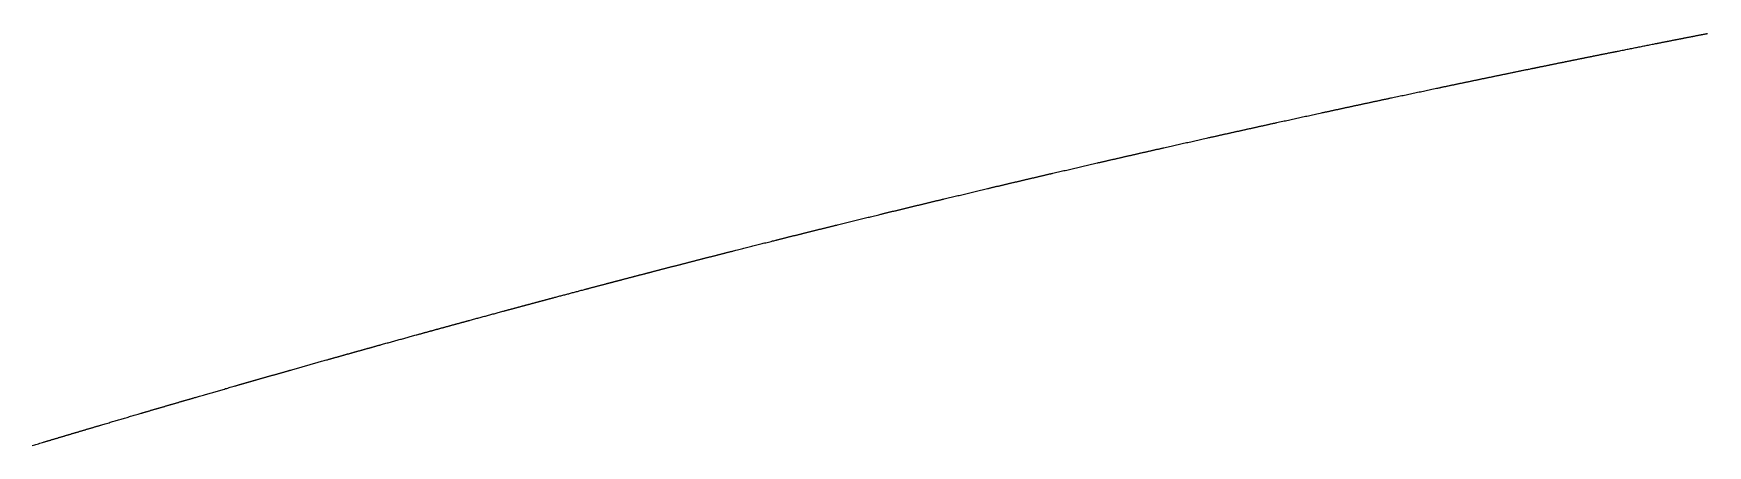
# Model space of a CAD drawing. Header units: millimetres. Extents: x 0 to 610, y 0 to 457.
# Drawn here: x 130.871 to 133.846, y 111.089 to 111.822 of the extents above; entities that cross this region are included whole.
import ezdxf

# ---------------------------------------------------------------- set-up
doc = ezdxf.new("R2010")
doc.units = ezdxf.units.MM
doc.layers.add('CUT_AIRCRAFT', color=7, linetype='Continuous')

msp = doc.modelspace()

# ---------------------------------------------------------------- linework, layer by layer
at = {"layer": 'CUT_AIRCRAFT'}
msp.add_lwpolyline([(130.86922, 111.08947), (130.8714, 111.09012), (130.87356, 111.09077), (130.87572, 111.09142), (130.87794, 111.09209), (130.88024, 111.09278), (130.88264, 111.0935), (130.88502, 111.09422), (130.88721, 111.09488), (130.88908, 111.09543), (130.8905, 111.09586), (130.89159, 111.09619), (130.89251, 111.09646), (130.8934, 111.09673), (130.89438, 111.09703), (130.89546, 111.09735), (130.89658, 111.09769), (130.89771, 111.09803), (130.89882, 111.09836), (130.8999, 111.09868), (130.90097, 111.099), (130.90203, 111.09932), (130.90311, 111.09964), (130.90419, 111.09996), (130.90527, 111.10029), (130.90635, 111.10061), (130.90744, 111.10094), (130.90852, 111.10126), (130.90959, 111.10158), (130.91067, 111.10191), (130.91175, 111.10223), (130.91283, 111.10255), (130.91391, 111.10288), (130.91499, 111.1032), (130.91607, 111.10352), (130.91715, 111.10385), (130.91823, 111.10417), (130.91931, 111.10449), (130.92039, 111.10481), (130.92147, 111.10514), (130.92255, 111.10546), (130.92363, 111.10578), (130.92471, 111.10611), (130.92579, 111.10643), (130.92687, 111.10675), (130.92795, 111.10707), (130.92903, 111.1074), (130.93011, 111.10772), (130.93119, 111.10804), (130.93227, 111.10836), (130.93335, 111.10869), (130.93443, 111.10901), (130.93551, 111.10933), (130.93659, 111.10965), (130.93767, 111.10997), (130.93875, 111.1103), (130.93983, 111.11062), (130.94091, 111.11094), (130.94199, 111.11126), (130.94308, 111.11158), (130.94416, 111.11191), (130.94524, 111.11223), (130.94632, 111.11255), (130.9474, 111.11287), (130.94848, 111.11319), (130.94956, 111.11352), (130.95064, 111.11384), (130.95172, 111.11416), (130.9528, 111.11448), (130.95388, 111.1148), (130.95496, 111.11512), (130.95604, 111.11545), (130.95712, 111.11577), (130.9582, 111.11609), (130.95928, 111.11641), (130.96036, 111.11673), (130.96144, 111.11705), (130.96252, 111.11737), (130.9636, 111.1177), (130.96468, 111.11802), (130.96576, 111.11834), (130.96684, 111.11866), (130.96792, 111.11898), (130.969, 111.1193), (130.97008, 111.11962), (130.97116, 111.11994), (130.97224, 111.12026), (130.97332, 111.12058), (130.9744, 111.1209), (130.97548, 111.12123), (130.97657, 111.12155), (130.97765, 111.12187), (130.97873, 111.12219), (130.9798, 111.12251), (130.98087, 111.12283), (130.98194, 111.12314), (130.98302, 111.12346), (130.98413, 111.12379), (130.98525, 111.12413), (130.98638, 111.12446), (130.98745, 111.12478), (130.98845, 111.12507), (130.98935, 111.12534), (130.99027, 111.12561), (130.99136, 111.12594), (130.99277, 111.12635), (130.99458, 111.12689), (130.99671, 111.12752), (130.999, 111.1282), (131.00132, 111.12888), (131.00354, 111.12954), (131.00568, 111.13018), (131.00778, 111.13079), (131.00986, 111.13141), (131.01198, 111.13204), (131.01411, 111.13267), (131.01626, 111.1333), (131.01841, 111.13394), (131.02056, 111.13457), (131.0227, 111.1352), (131.02483, 111.13583), (131.02696, 111.13646), (131.02909, 111.13709), (131.03123, 111.13772), (131.03337, 111.13835), (131.03551, 111.13898), (131.03766, 111.13962), (131.03981, 111.14025), (131.04195, 111.14088), (131.04406, 111.1415), (131.04615, 111.14212), (131.04825, 111.14273), (131.05039, 111.14336), (131.05261, 111.14402), (131.05493, 111.1447), (131.05723, 111.14538), (131.05936, 111.146), (131.06117, 111.14653), (131.06255, 111.14694), (131.06362, 111.14725), (131.06452, 111.14752), (131.06539, 111.14777), (131.06636, 111.14806), (131.06742, 111.14837), (131.06852, 111.14869), (131.06962, 111.14901), (131.0707, 111.14933), (131.07176, 111.14964), (131.07281, 111.14995), (131.07385, 111.15026), (131.0749, 111.15056), (131.07596, 111.15087), (131.07702, 111.15118), (131.07808, 111.15149), (131.07914, 111.15181), (131.08019, 111.15212), (131.08125, 111.15242), (131.08231, 111.15273), (131.08336, 111.15304), (131.08442, 111.15335), (131.08548, 111.15366), (131.08653, 111.15397), (131.08759, 111.15428), (131.08865, 111.15459), (131.08971, 111.1549), (131.09076, 111.15521), (131.09182, 111.15552), (131.09288, 111.15583), (131.09393, 111.15614), (131.09499, 111.15645), (131.09605, 111.15676), (131.09711, 111.15707), (131.09816, 111.15738), (131.09922, 111.15769), (131.10028, 111.15799), (131.10133, 111.1583), (131.10239, 111.15861), (131.10345, 111.15892), (131.1045, 111.15923), (131.10556, 111.15954), (131.10662, 111.15985), (131.10768, 111.16016), (131.10873, 111.16047), (131.10979, 111.16077), (131.11085, 111.16108), (131.11191, 111.16139), (131.11296, 111.1617), (131.11402, 111.16201), (131.11508, 111.16232), (131.11613, 111.16263), (131.11719, 111.16293), (131.11825, 111.16324), (131.11931, 111.16355), (131.12036, 111.16386), (131.12142, 111.16417), (131.12248, 111.16448), (131.12353, 111.16478), (131.12459, 111.16509), (131.12565, 111.1654), (131.12671, 111.16571), (131.12776, 111.16602), (131.12882, 111.16633), (131.12988, 111.16663), (131.13094, 111.16694), (131.13199, 111.16725), (131.13305, 111.16756), (131.13411, 111.16786), (131.13516, 111.16817), (131.13622, 111.16848), (131.13728, 111.16879), (131.13834, 111.1691), (131.13939, 111.1694), (131.14045, 111.16971), (131.14151, 111.17002), (131.14256, 111.17033), (131.14362, 111.17063), (131.14468, 111.17094), (131.14574, 111.17125), (131.1468, 111.17156), (131.14786, 111.17186), (131.14892, 111.17217), (131.14997, 111.17248), (131.15101, 111.17278), (131.15206, 111.17309), (131.15312, 111.17339), (131.1542, 111.17371), (131.1553, 111.17403), (131.1564, 111.17435), (131.15745, 111.17465), (131.15843, 111.17493), (131.15931, 111.17519), (131.16021, 111.17545), (131.16128, 111.17576), (131.16266, 111.17616), (131.16443, 111.17668), (131.16651, 111.17728), (131.16875, 111.17793), (131.17101, 111.17858), (131.17318, 111.17921), (131.17527, 111.17982), (131.17732, 111.18041), (131.17936, 111.181), (131.18143, 111.1816), (131.18351, 111.1822), (131.18561, 111.18281), (131.18771, 111.18342), (131.18981, 111.18403), (131.1919, 111.18463), (131.19398, 111.18523), (131.19607, 111.18583), (131.19815, 111.18644), (131.20024, 111.18704), (131.20232, 111.18764), (131.20442, 111.18825), (131.20652, 111.18885), (131.20862, 111.18946), (131.21071, 111.19006), (131.21277, 111.19066), (131.21481, 111.19124), (131.21686, 111.19183), (131.21895, 111.19244), (131.22113, 111.19306), (131.2234, 111.19372), (131.22564, 111.19436), (131.22772, 111.19496), (131.22948, 111.19547), (131.23084, 111.19586), (131.23188, 111.19616), (131.23276, 111.19641), (131.23361, 111.19666), (131.23455, 111.19693), (131.23558, 111.19722), (131.23665, 111.19753), (131.23773, 111.19784), (131.23879, 111.19814), (131.23982, 111.19844), (131.24084, 111.19873), (131.24186, 111.19903), (131.24288, 111.19932), (131.24391, 111.19962), (131.24495, 111.19991), (131.24598, 111.20021), (131.24701, 111.20051), (131.24804, 111.2008), (131.24907, 111.2011), (131.2501, 111.20139), (131.25113, 111.20169), (131.25217, 111.20199), (131.2532, 111.20228), (131.25423, 111.20258), (131.25526, 111.20287), (131.25629, 111.20317), (131.25732, 111.20346), (131.25835, 111.20376), (131.25938, 111.20405), (131.26041, 111.20435), (131.26145, 111.20465), (131.26248, 111.20494), (131.26351, 111.20524), (131.26454, 111.20553), (131.26557, 111.20583), (131.2666, 111.20612), (131.26763, 111.20642), (131.26866, 111.20671), (131.26969, 111.20701), (131.27072, 111.2073), (131.27176, 111.2076), (131.27279, 111.20789), (131.27382, 111.20819), (131.27485, 111.20848), (131.27588, 111.20878), (131.27691, 111.20907), (131.27794, 111.20937), (131.27897, 111.20966), (131.28, 111.20996), (131.28104, 111.21025), (131.28207, 111.21055), (131.2831, 111.21084), (131.28413, 111.21114), (131.28516, 111.21143), (131.28619, 111.21173), (131.28722, 111.21202), (131.28825, 111.21231), (131.28928, 111.21261), (131.29032, 111.2129), (131.29135, 111.2132), (131.29238, 111.21349), (131.29341, 111.21379), (131.29444, 111.21408), (131.29547, 111.21438), (131.2965, 111.21467), (131.29753, 111.21496), (131.29857, 111.21526), (131.2996, 111.21555), (131.30063, 111.21585), (131.30166, 111.21614), (131.30269, 111.21643), (131.30372, 111.21673), (131.30475, 111.21702), (131.30578, 111.21732), (131.30681, 111.21761), (131.30785, 111.2179), (131.30888, 111.2182), (131.30991, 111.21849), (131.31094, 111.21878), (131.31197, 111.21908), (131.313, 111.21937), (131.31404, 111.21967), (131.31507, 111.21996), (131.3161, 111.22025), (131.31711, 111.22054), (131.31813, 111.22083), (131.31917, 111.22113), (131.32022, 111.22143), (131.3213, 111.22173), (131.32237, 111.22204), (131.3234, 111.22233), (131.32434, 111.2226), (131.32521, 111.22284), (131.32609, 111.22309), (131.32713, 111.22339), (131.32847, 111.22377), (131.3302, 111.22426), (131.33222, 111.22484), (131.3344, 111.22545), (131.3366, 111.22608), (131.33872, 111.22668), (131.34075, 111.22726), (131.34274, 111.22782), (131.34473, 111.22839), (131.34674, 111.22896), (131.34877, 111.22953), (131.35082, 111.23011), (131.35286, 111.23069), (131.3549, 111.23127), (131.35694, 111.23184), (131.35897, 111.23242), (131.361, 111.23299), (131.36302, 111.23357), (131.36505, 111.23414), (131.36709, 111.23472), (131.36913, 111.23529), (131.37117, 111.23587), (131.37322, 111.23645), (131.37525, 111.23702), (131.37726, 111.23759), (131.37925, 111.23815), (131.38124, 111.23871), (131.38327, 111.23929), (131.38539, 111.23989), (131.3876, 111.24051), (131.38979, 111.24113), (131.39181, 111.2417), (131.39353, 111.24218), (131.39484, 111.24255), (131.39586, 111.24284), (131.39671, 111.24308), (131.39753, 111.24331), (131.39845, 111.24357), (131.39945, 111.24385), (131.40049, 111.24414), (131.40154, 111.24444), (131.40256, 111.24472), (131.40357, 111.24501), (131.40456, 111.24529), (131.40555, 111.24556), (131.40654, 111.24584), (131.40754, 111.24613), (131.40855, 111.24641), (131.40955, 111.24669), (131.41056, 111.24697), (131.41156, 111.24726), (131.41256, 111.24754), (131.41356, 111.24782), (131.41456, 111.2481), (131.41557, 111.24838), (131.41657, 111.24866), (131.41757, 111.24894), (131.41857, 111.24923), (131.41957, 111.24951), (131.42057, 111.24979), (131.42158, 111.25007), (131.42258, 111.25035), (131.42358, 111.25063), (131.42458, 111.25091), (131.42558, 111.25119), (131.42659, 111.25148), (131.42759, 111.25176), (131.42859, 111.25204), (131.42959, 111.25232), (131.43059, 111.2526), (131.43159, 111.25288), (131.4326, 111.25316), (131.4336, 111.25344), (131.4346, 111.25372), (131.4356, 111.254), (131.4366, 111.25428), (131.43761, 111.25457), (131.43861, 111.25485), (131.43961, 111.25513), (131.44061, 111.25541), (131.44161, 111.25569), (131.44261, 111.25597), (131.44362, 111.25625), (131.44462, 111.25653), (131.44562, 111.25681), (131.44662, 111.25709), (131.44762, 111.25737), (131.44863, 111.25765), (131.44963, 111.25793), (131.45063, 111.25821), (131.45163, 111.25849), (131.45263, 111.25877), (131.45364, 111.25905), (131.45464, 111.25933), (131.45564, 111.25961), (131.45664, 111.25989), (131.45764, 111.26017), (131.45865, 111.26045), (131.45965, 111.26073), (131.46065, 111.26101), (131.46165, 111.26129), (131.46265, 111.26157), (131.46365, 111.26185), (131.46466, 111.26213), (131.46566, 111.26241), (131.46666, 111.26269), (131.46766, 111.26297), (131.46866, 111.26325), (131.46967, 111.26353), (131.47067, 111.26381), (131.47167, 111.26409), (131.47267, 111.26437), (131.47367, 111.26465), (131.47468, 111.26493), (131.47568, 111.26521), (131.47668, 111.26549), (131.47768, 111.26576), (131.47867, 111.26604), (131.47966, 111.26632), (131.48066, 111.2666), (131.48169, 111.26688), (131.48273, 111.26717), (131.48377, 111.26746), (131.48477, 111.26774), (131.4857, 111.268), (131.48653, 111.26823), (131.48739, 111.26847), (131.4884, 111.26875), (131.4897, 111.26911), (131.49138, 111.26958), (131.49334, 111.27012), (131.49545, 111.27071), (131.49759, 111.27131), (131.49964, 111.27188), (131.50161, 111.27242), (131.50354, 111.27296), (131.50547, 111.2735), (131.50742, 111.27404), (131.50939, 111.27459), (131.51137, 111.27514), (131.51336, 111.27569), (131.51533, 111.27623), (131.51731, 111.27678), (131.51927, 111.27733), (131.52124, 111.27787), (131.52321, 111.27842), (131.52518, 111.27896), (131.52715, 111.27951), (131.52913, 111.28006), (131.53111, 111.28061), (131.53309, 111.28115), (131.53506, 111.2817), (131.53701, 111.28224), (131.53894, 111.28277), (131.54087, 111.2833), (131.54284, 111.28385), (131.5449, 111.28442), (131.54704, 111.28501), (131.54916, 111.28559), (131.55112, 111.28614), (131.55279, 111.2866), (131.55406, 111.28695), (131.55504, 111.28722), (131.55586, 111.28745), (131.55666, 111.28767), (131.55755, 111.28791), (131.55852, 111.28818), (131.55953, 111.28846), (131.56054, 111.28874), (131.56153, 111.28901), (131.5625, 111.28928), (131.56346, 111.28954), (131.56442, 111.2898), (131.56538, 111.29007), (131.56635, 111.29034), (131.56732, 111.2906), (131.5683, 111.29087), (131.56927, 111.29114), (131.57024, 111.29141), (131.5712, 111.29167), (131.57217, 111.29194), (131.57314, 111.29221), (131.57411, 111.29247), (131.57508, 111.29274), (131.57605, 111.29301), (131.57702, 111.29327), (131.57799, 111.29354), (131.57896, 111.29381), (131.57993, 111.29407), (131.5809, 111.29434), (131.58187, 111.29461), (131.58284, 111.29487), (131.58381, 111.29514), (131.58478, 111.29541), (131.58575, 111.29567), (131.58671, 111.29594), (131.58768, 111.29621), (131.58865, 111.29647), (131.58962, 111.29674), (131.59059, 111.297), (131.59156, 111.29727), (131.59253, 111.29754), (131.5935, 111.2978), (131.59447, 111.29807), (131.59544, 111.29833), (131.59641, 111.2986), (131.59738, 111.29887), (131.59835, 111.29913), (131.59932, 111.2994), (131.60029, 111.29966), (131.60126, 111.29993), (131.60223, 111.3002), (131.60319, 111.30046), (131.60416, 111.30073), (131.60513, 111.30099), (131.6061, 111.30126), (131.60707, 111.30152), (131.60804, 111.30179), (131.60901, 111.30206), (131.60998, 111.30232), (131.61095, 111.30259), (131.61192, 111.30285), (131.61289, 111.30312), (131.61386, 111.30338), (131.61483, 111.30365), (131.6158, 111.30391), (131.61677, 111.30418), (131.61774, 111.30444), (131.61871, 111.30471), (131.61967, 111.30497), (131.62064, 111.30524), (131.62161, 111.3055), (131.62258, 111.30577), (131.62355, 111.30603), (131.62452, 111.3063), (131.62549, 111.30656), (131.62646, 111.30683), (131.62743, 111.30709), (131.6284, 111.30736), (131.62937, 111.30762), (131.63034, 111.30789), (131.63131, 111.30815), (131.63228, 111.30842), (131.63325, 111.30868), (131.63421, 111.30895), (131.63517, 111.30921), (131.63613, 111.30947), (131.6371, 111.30974), (131.63809, 111.31001), (131.6391, 111.31028), (131.64011, 111.31056), (131.64108, 111.31082), (131.64197, 111.31106), (131.64278, 111.31128), (131.64361, 111.31151), (131.64459, 111.31178), (131.64585, 111.31212), (131.64746, 111.31256), (131.64936, 111.31308), (131.6514, 111.31363), (131.65346, 111.31419), (131.65544, 111.31473), (131.65735, 111.31525), (131.65921, 111.31576), (131.66107, 111.31627), (131.66295, 111.31678), (131.66486, 111.31729), (131.66677, 111.31781), (131.66868, 111.31833), (131.67059, 111.31885), (131.6725, 111.31937), (131.6744, 111.31989), (131.6763, 111.3204), (131.6782, 111.32092), (131.6801, 111.32143), (131.682, 111.32195), (131.68391, 111.32247), (131.68583, 111.32299), (131.68774, 111.32351), (131.68964, 111.32402), (131.69152, 111.32453), (131.69338, 111.32503), (131.69525, 111.32554), (131.69715, 111.32605), (131.69914, 111.32659), (131.70121, 111.32715), (131.70325, 111.3277), (131.70515, 111.32822), (131.70675, 111.32865), (131.70798, 111.32898), (131.70893, 111.32924), (131.70972, 111.32945), (131.71049, 111.32966), (131.71134, 111.32989), (131.71227, 111.33014), (131.71324, 111.3304), (131.71422, 111.33067), (131.71518, 111.33093), (131.71611, 111.33118), (131.71704, 111.33143), (131.71796, 111.33168), (131.71889, 111.33193), (131.71982, 111.33218), (131.72076, 111.33243), (131.72169, 111.33268), (131.72263, 111.33294), (131.72356, 111.33319), (131.7245, 111.33344), (131.72543, 111.33369), (131.72636, 111.33394), (131.7273, 111.33419), (131.72823, 111.33445), (131.72916, 111.3347), (131.7301, 111.33495), (131.73103, 111.3352), (131.73197, 111.33545), (131.7329, 111.3357), (131.73383, 111.33596), (131.73477, 111.33621), (131.7357, 111.33646), (131.73664, 111.33671), (131.73757, 111.33696), (131.7385, 111.33721), (131.73944, 111.33746), (131.74037, 111.33772), (131.7413, 111.33797), (131.74224, 111.33822), (131.74317, 111.33847), (131.74411, 111.33872), (131.74504, 111.33897), (131.74597, 111.33922), (131.74691, 111.33947), (131.74784, 111.33972), (131.74878, 111.33997), (131.74971, 111.34023), (131.75064, 111.34048), (131.75158, 111.34073), (131.75251, 111.34098), (131.75344, 111.34123), (131.75438, 111.34148), (131.75531, 111.34173), (131.75625, 111.34198), (131.75718, 111.34223), (131.75811, 111.34248), (131.75905, 111.34273), (131.75998, 111.34298), (131.76091, 111.34323), (131.76185, 111.34348), (131.76278, 111.34373), (131.76372, 111.34398), (131.76465, 111.34423), (131.76558, 111.34448), (131.76652, 111.34474), (131.76745, 111.34499), (131.76838, 111.34524), (131.76932, 111.34549), (131.77025, 111.34574), (131.77119, 111.34599), (131.77212, 111.34624), (131.77305, 111.34649), (131.77399, 111.34674), (131.77492, 111.34699), (131.77585, 111.34724), (131.77679, 111.34749), (131.77772, 111.34774), (131.77865, 111.34798), (131.77959, 111.34823), (131.78052, 111.34848), (131.78146, 111.34873), (131.78239, 111.34898), (131.78333, 111.34923), (131.78426, 111.34948), (131.78519, 111.34973), (131.78611, 111.34998), (131.78704, 111.35023), (131.78797, 111.35048), (131.78893, 111.35073), (131.7899, 111.35099), (131.79086, 111.35125), (131.79179, 111.3515), (131.79266, 111.35173), (131.79346, 111.35194), (131.79428, 111.35216), (131.79522, 111.35241), (131.7964, 111.35273), (131.79788, 111.35312), (131.7996, 111.35358), (131.80144, 111.35407), (131.8033, 111.35457), (131.80509, 111.35504), (131.80682, 111.3555), (131.80851, 111.35596), (131.8102, 111.35641), (131.81191, 111.35686), (131.81363, 111.35732), (131.81537, 111.35778), (131.8171, 111.35824), (131.81884, 111.3587), (131.82056, 111.35916), (131.82229, 111.35962), (131.82401, 111.36008), (131.82573, 111.36054), (131.82745, 111.36099), (131.82918, 111.36145), (131.83091, 111.36191), (131.83265, 111.36237), (131.83438, 111.36283), (131.83611, 111.36329), (131.83781, 111.36374), (131.8395, 111.36419), (131.84119, 111.36464), (131.84291, 111.3651), (131.84472, 111.36557), (131.8466, 111.36607), (131.84847, 111.36657), (131.85018, 111.36702), (131.85162, 111.3674), (131.8527, 111.36769), (131.8535, 111.3679), (131.85416, 111.36807), (131.85479, 111.36824), (131.8555, 111.36843), (131.85629, 111.36864), (131.85712, 111.36886), (131.85796, 111.36908), (131.85877, 111.36929), (131.85956, 111.3695), (131.86035, 111.36971), (131.86113, 111.36992), (131.86191, 111.37012), (131.86271, 111.37033), (131.8635, 111.37054), (131.8643, 111.37075), (131.86509, 111.37096), (131.86588, 111.37117), (131.86667, 111.37138), (131.86746, 111.37159), (131.86826, 111.3718), (131.86905, 111.37201), (131.86984, 111.37222), (131.87063, 111.37243), (131.87142, 111.37264), (131.87222, 111.37285), (131.87301, 111.37306), (131.8738, 111.37326), (131.87459, 111.37347), (131.87539, 111.37368), (131.87618, 111.37389), (131.87697, 111.3741), (131.87776, 111.37431), (131.87855, 111.37452), (131.87935, 111.37473), (131.88014, 111.37494), (131.88093, 111.37514), (131.88172, 111.37535), (131.88251, 111.37556), (131.88331, 111.37577), (131.8841, 111.37598), (131.88489, 111.37619), (131.88568, 111.3764), (131.88647, 111.3766), (131.88727, 111.37681), (131.88806, 111.37702), (131.88885, 111.37723), (131.88964, 111.37744), (131.89043, 111.37765), (131.89123, 111.37786), (131.89202, 111.37806), (131.89281, 111.37827), (131.8936, 111.37848), (131.89439, 111.37869), (131.89519, 111.3789), (131.89598, 111.37911), (131.89677, 111.37931), (131.89756, 111.37952), (131.89835, 111.37973), (131.89915, 111.37994), (131.89994, 111.38015), (131.90073, 111.38035), (131.90152, 111.38056), (131.90231, 111.38077), (131.90311, 111.38098), (131.9039, 111.38119), (131.90469, 111.38139), (131.90548, 111.3816), (131.90627, 111.38181), (131.90707, 111.38202), (131.90786, 111.38223), (131.90865, 111.38243), (131.90944, 111.38264), (131.91023, 111.38285), (131.91103, 111.38306), (131.91182, 111.38326), (131.91261, 111.38347), (131.9134, 111.38368), (131.91419, 111.38389), (131.91498, 111.3841), (131.91578, 111.3843), (131.91657, 111.38451), (131.91736, 111.38472), (131.91815, 111.38493), (131.91894, 111.38513), (131.91973, 111.38534), (131.92053, 111.38555), (131.92132, 111.38576), (131.92212, 111.38596), (131.92291, 111.38617), (131.9237, 111.38638), (131.92449, 111.38659), (131.92526, 111.38679), (131.92604, 111.38699), (131.92683, 111.3872), (131.92766, 111.38741), (131.92852, 111.38764), (131.92942, 111.38788), (131.93034, 111.38812), (131.93126, 111.38836), (131.93217, 111.38859), (131.93307, 111.38883), (131.93396, 111.38906), (131.93486, 111.3893), (131.93576, 111.38953), (131.93666, 111.38977), (131.93756, 111.39), (131.93846, 111.39024), (131.93936, 111.39047), (131.94026, 111.39071), (131.94116, 111.39095), (131.94206, 111.39118), (131.94296, 111.39141), (131.94386, 111.39165), (131.94476, 111.39188), (131.94566, 111.39212), (131.94657, 111.39236), (131.94748, 111.39259), (131.94838, 111.39283), (131.94927, 111.39306), (131.95013, 111.39329), (131.951, 111.39351), (131.9519, 111.39375), (131.95287, 111.394), (131.9539, 111.39427), (131.95492, 111.39453), (131.95581, 111.39477), (131.95647, 111.39494), (131.95682, 111.39503), (131.95692, 111.39505), (131.95691, 111.39505), (131.95695, 111.39506), (131.95706, 111.39509), (131.9572, 111.39513), (131.95734, 111.39516), (131.95747, 111.3952), (131.95758, 111.39523), (131.95768, 111.39525), (131.95778, 111.39528), (131.95788, 111.3953), (131.95799, 111.39533), (131.9581, 111.39536), (131.95821, 111.39539), (131.95832, 111.39542), (131.95843, 111.39545), (131.95854, 111.39548), (131.95865, 111.3955), (131.95875, 111.39553), (131.95886, 111.39556), (131.95897, 111.39559), (131.95908, 111.39562), (131.95919, 111.39565), (131.9593, 111.39567), (131.95941, 111.3957), (131.95952, 111.39573), (131.95963, 111.39576), (131.95973, 111.39579), (131.95984, 111.39582), (131.95995, 111.39584), (131.96006, 111.39587), (131.96017, 111.3959), (131.96028, 111.39593), (131.96039, 111.39596), (131.9605, 111.39599), (131.9606, 111.39601), (131.96071, 111.39604), (131.96082, 111.39607), (131.96093, 111.3961), (131.96104, 111.39613), (131.96115, 111.39616), (131.96126, 111.39618), (131.96137, 111.39621), (131.96147, 111.39624), (131.96158, 111.39627), (131.96169, 111.3963), (131.9618, 111.39633), (131.96191, 111.39635), (131.96202, 111.39638), (131.96213, 111.39641), (131.96224, 111.39644), (131.96234, 111.39647), (131.96245, 111.3965), (131.96256, 111.39652), (131.96267, 111.39655), (131.96278, 111.39658), (131.96289, 111.39661), (131.963, 111.39664), (131.96311, 111.39667), (131.96322, 111.39669), (131.96332, 111.39672), (131.96343, 111.39675), (131.96354, 111.39678), (131.96365, 111.39681), (131.96376, 111.39683), (131.96387, 111.39686), (131.96398, 111.39689), (131.96409, 111.39692), (131.96419, 111.39695), (131.9643, 111.39698), (131.96441, 111.397), (131.96452, 111.39703), (131.96463, 111.39706), (131.96474, 111.39709), (131.96485, 111.39712), (131.96496, 111.39715), (131.96506, 111.39717), (131.96517, 111.3972), (131.96528, 111.39723), (131.96539, 111.39726), (131.9655, 111.39729), (131.96561, 111.39732), (131.96572, 111.39734), (131.96583, 111.39737), (131.96593, 111.3974), (131.96604, 111.39743), (131.96615, 111.39746), (131.96626, 111.39749), (131.96637, 111.39751), (131.96648, 111.39754), (131.96659, 111.39757), (131.9667, 111.3976), (131.9668, 111.39763), (131.96691, 111.39766), (131.96702, 111.39768), (131.96713, 111.39771), (131.96724, 111.39774), (131.96735, 111.39777), (131.96746, 111.3978), (131.96757, 111.39783), (131.96767, 111.39785), (131.96778, 111.39788), (131.96789, 111.39791), (131.968, 111.39794), (131.96811, 111.39797), (131.96822, 111.39799), (131.96833, 111.39802), (131.96844, 111.39805), (131.96854, 111.39808), (131.96865, 111.39811), (131.96876, 111.39814), (131.96887, 111.39816), (131.96898, 111.39819), (131.96909, 111.39822), (131.9692, 111.39825), (131.96931, 111.39828), (131.96941, 111.39831), (131.96952, 111.39833), (131.96963, 111.39836), (131.96974, 111.39839), (131.96985, 111.39842), (131.96996, 111.39845), (131.97007, 111.39848), (131.97018, 111.3985), (131.97029, 111.39853), (131.97039, 111.39856), (131.97152, 111.39885), (131.97266, 111.39915), (131.97379, 111.39944), (131.97492, 111.39974), (131.97605, 111.40003), (131.97718, 111.40032), (131.97831, 111.40062), (131.97944, 111.40091), (131.98057, 111.40121), (131.9817, 111.4015), (131.98283, 111.40179), (131.98396, 111.40209), (131.9851, 111.40238), (131.98623, 111.40267), (131.98736, 111.40297), (131.98849, 111.40326), (131.98962, 111.40355), (131.99075, 111.40385), (131.99188, 111.40414), (131.99301, 111.40443), (131.99414, 111.40473), (131.99528, 111.40502), (131.99641, 111.40531), (131.99754, 111.40561), (131.99867, 111.4059), (131.9998, 111.40619), (132.00093, 111.40648), (132.00206, 111.40678), (132.00319, 111.40707), (132.00433, 111.40736), (132.00546, 111.40766), (132.00659, 111.40795), (132.00772, 111.40824), (132.00885, 111.40853), (132.00998, 111.40883), (132.01111, 111.40912), (132.01225, 111.40941), (132.01338, 111.4097), (132.01451, 111.41), (132.01564, 111.41029), (132.01677, 111.41058), (132.0179, 111.41087), (132.01904, 111.41116), (132.02017, 111.41146), (132.0213, 111.41175), (132.02243, 111.41204), (132.02356, 111.41233), (132.0247, 111.41262), (132.02583, 111.41292), (132.02696, 111.41321), (132.02809, 111.4135), (132.02922, 111.41379), (132.03036, 111.41408), (132.03149, 111.41437), (132.03262, 111.41467), (132.03375, 111.41496), (132.03488, 111.41525), (132.03602, 111.41554), (132.03715, 111.41583), (132.03828, 111.41612), (132.03941, 111.41641), (132.04054, 111.4167), (132.04168, 111.417), (132.04281, 111.41729), (132.04394, 111.41758), (132.04507, 111.41787), (132.0462, 111.41816), (132.04734, 111.41845), (132.04847, 111.41874), (132.0496, 111.41903), (132.05073, 111.41932), (132.05187, 111.41961), (132.053, 111.41991), (132.05413, 111.4202), (132.05526, 111.42049), (132.0564, 111.42078), (132.05753, 111.42107), (132.05866, 111.42136), (132.05979, 111.42165), (132.06093, 111.42194), (132.06206, 111.42223), (132.06319, 111.42252), (132.06433, 111.42281), (132.06546, 111.4231), (132.06659, 111.42339), (132.06772, 111.42368), (132.06886, 111.42397), (132.06999, 111.42426), (132.07112, 111.42455), (132.07225, 111.42484), (132.07339, 111.42513), (132.07452, 111.42542), (132.07565, 111.42571), (132.07679, 111.426), (132.07792, 111.42629), (132.07905, 111.42658), (132.08018, 111.42687), (132.08132, 111.42716), (132.08245, 111.42745), (132.08358, 111.42774), (132.08472, 111.42803), (132.08585, 111.42831), (132.08698, 111.4286), (132.08812, 111.42889), (132.08925, 111.42918), (132.09038, 111.42947), (132.09152, 111.42976), (132.09265, 111.43005), (132.09378, 111.43034), (132.09491, 111.43063), (132.09605, 111.43092), (132.09718, 111.43121), (132.09832, 111.4315), (132.09946, 111.43178), (132.10059, 111.43207), (132.10172, 111.43236), (132.10284, 111.43265), (132.10396, 111.43293), (132.10509, 111.43322), (132.10625, 111.43351), (132.10744, 111.43382), (132.10862, 111.43412), (132.10975, 111.4344), (132.11078, 111.43467), (132.11172, 111.43491), (132.11268, 111.43515), (132.11383, 111.43544), (132.11532, 111.43582), (132.11726, 111.43631), (132.11954, 111.43689), (132.122, 111.43752), (132.12449, 111.43815), (132.12688, 111.43875), (132.12917, 111.43934), (132.13142, 111.43991), (132.13366, 111.44047), (132.13592, 111.44105), (132.13822, 111.44163), (132.14052, 111.44221), (132.14283, 111.4428), (132.14513, 111.44338), (132.14742, 111.44396), (132.14971, 111.44454), (132.152, 111.44512), (132.15429, 111.44569), (132.15658, 111.44627), (132.15887, 111.44685), (132.16118, 111.44743), (132.16348, 111.44801), (132.16579, 111.44859), (132.16808, 111.44917), (132.17035, 111.44974), (132.17259, 111.45031), (132.17484, 111.45088), (132.17714, 111.45145), (132.17953, 111.45205), (132.18201, 111.45268), (132.18447, 111.4533), (132.18676, 111.45387), (132.1887, 111.45436), (132.19021, 111.45474), (132.19138, 111.45503), (132.19237, 111.45528), (132.19334, 111.45553), (132.19441, 111.45579), (132.19556, 111.45608), (132.19677, 111.45639), (132.19798, 111.45669), (132.19916, 111.45699), (132.20033, 111.45728), (132.20147, 111.45757), (132.20262, 111.45785), (132.20377, 111.45814), (132.20493, 111.45843), (132.2061, 111.45872), (132.20726, 111.45902), (132.20842, 111.45931), (132.20958, 111.4596), (132.21074, 111.45989), (132.2119, 111.46018), (132.21306, 111.46047), (132.21422, 111.46076), (132.21538, 111.46105), (132.21654, 111.46134), (132.2177, 111.46163), (132.21886, 111.46192), (132.22002, 111.46221), (132.22118, 111.4625), (132.22234, 111.46279), (132.2235, 111.46308), (132.22466, 111.46337), (132.22582, 111.46366), (132.22698, 111.46395), (132.22814, 111.46424), (132.2293, 111.46453), (132.23046, 111.46482), (132.23162, 111.46511), (132.23278, 111.4654), (132.23394, 111.46568), (132.2351, 111.46597), (132.23626, 111.46626), (132.23742, 111.46655), (132.23858, 111.46684), (132.23975, 111.46713), (132.24091, 111.46742), (132.24207, 111.46771), (132.24323, 111.468), (132.24439, 111.46829), (132.24555, 111.46858), (132.24671, 111.46887), (132.24787, 111.46915), (132.24903, 111.46944), (132.25019, 111.46973), (132.25135, 111.47002), (132.25251, 111.47031), (132.25367, 111.4706), (132.25483, 111.47089), (132.25599, 111.47118), (132.25716, 111.47146), (132.25832, 111.47175), (132.25948, 111.47204), (132.26064, 111.47233), (132.2618, 111.47262), (132.26296, 111.47291), (132.26412, 111.47319), (132.26528, 111.47348), (132.26644, 111.47377), (132.2676, 111.47406), (132.26876, 111.47435), (132.26993, 111.47463), (132.27109, 111.47492), (132.27225, 111.47521), (132.27341, 111.4755), (132.27457, 111.47579), (132.27573, 111.47607), (132.27689, 111.47636), (132.27805, 111.47665), (132.27921, 111.47694), (132.28037, 111.47722), (132.28154, 111.47751), (132.2827, 111.4778), (132.28387, 111.47809), (132.28503, 111.47838), (132.28618, 111.47866), (132.28733, 111.47895), (132.28848, 111.47923), (132.28964, 111.47952), (132.29083, 111.47981), (132.29204, 111.48011), (132.29325, 111.48041), (132.29441, 111.4807), (132.29547, 111.48096), (132.29644, 111.4812), (132.29742, 111.48144), (132.2986, 111.48173), (132.30012, 111.48211), (132.30211, 111.4826), (132.30444, 111.48317), (132.30697, 111.4838), (132.30952, 111.48442), (132.31196, 111.48503), (132.31432, 111.48561), (132.31662, 111.48617), (132.31892, 111.48674), (132.32124, 111.48731), (132.32359, 111.48789), (132.32595, 111.48847), (132.32831, 111.48905), (132.33067, 111.48963), (132.33302, 111.49021), (132.33537, 111.49079), (132.33772, 111.49136), (132.34006, 111.49194), (132.34241, 111.49251), (132.34476, 111.49309), (132.34712, 111.49367), (132.34948, 111.49425), (132.35184, 111.49483), (132.35419, 111.4954), (132.35652, 111.49597), (132.35882, 111.49653), (132.36112, 111.4971), (132.36348, 111.49767), (132.36592, 111.49827), (132.36847, 111.49889), (132.37099, 111.49951), (132.37333, 111.50008), (132.37533, 111.50057), (132.37687, 111.50094), (132.37807, 111.50124), (132.37909, 111.50149), (132.38008, 111.50173), (132.38117, 111.50199), (132.38236, 111.50228), (132.38359, 111.50258), (132.38484, 111.50289), (132.38605, 111.50318), (132.38724, 111.50347), (132.38842, 111.50376), (132.38959, 111.50404), (132.39077, 111.50433), (132.39196, 111.50462), (132.39315, 111.50491), (132.39435, 111.5052), (132.39554, 111.50549), (132.39673, 111.50578), (132.39791, 111.50607), (132.3991, 111.50636), (132.40029, 111.50665), (132.40148, 111.50694), (132.40267, 111.50723), (132.40386, 111.50752), (132.40505, 111.5078), (132.40624, 111.50809), (132.40742, 111.50838), (132.40861, 111.50867), (132.4098, 111.50896), (132.41099, 111.50925), (132.41218, 111.50954), (132.41337, 111.50983), (132.41456, 111.51011), (132.41575, 111.5104), (132.41694, 111.51069), (132.41813, 111.51098), (132.41932, 111.51127), (132.42051, 111.51156), (132.4217, 111.51184), (132.42288, 111.51213), (132.42407, 111.51242), (132.42526, 111.51271), (132.42645, 111.513), (132.42764, 111.51328), (132.42883, 111.51357), (132.43002, 111.51386), (132.43121, 111.51415), (132.4324, 111.51444), (132.43359, 111.51472), (132.43478, 111.51501), (132.43597, 111.5153), (132.43716, 111.51559), (132.43835, 111.51587), (132.43954, 111.51616), (132.44073, 111.51645), (132.44192, 111.51674), (132.44311, 111.51702), (132.4443, 111.51731), (132.44549, 111.5176), (132.44668, 111.51789), (132.44787, 111.51817), (132.44906, 111.51846), (132.45024, 111.51875), (132.45143, 111.51904), (132.45262, 111.51932), (132.45381, 111.51961), (132.455, 111.5199), (132.45619, 111.52018), (132.45738, 111.52047), (132.45857, 111.52076), (132.45976, 111.52104), (132.46095, 111.52133), (132.46214, 111.52162), (132.46333, 111.5219), (132.46452, 111.52219), (132.46571, 111.52248), (132.4669, 111.52276), (132.46809, 111.52305), (132.46928, 111.52334), (132.47047, 111.52362), (132.47167, 111.52391), (132.47286, 111.5242), (132.47405, 111.52448), (132.47524, 111.52477), (132.47641, 111.52505), (132.47759, 111.52533), (132.47878, 111.52562), (132.48, 111.52591), (132.48124, 111.52621), (132.48248, 111.52651), (132.48367, 111.52679), (132.48476, 111.52705), (132.48574, 111.52729), (132.48675, 111.52753), (132.48796, 111.52782), (132.48952, 111.5282), (132.49155, 111.52868), (132.49394, 111.52926), (132.49651, 111.52987), (132.49912, 111.5305), (132.50162, 111.5311), (132.50402, 111.53167), (132.50638, 111.53224), (132.50872, 111.5328), (132.51109, 111.53336), (132.51349, 111.53394), (132.51591, 111.53452), (132.51832, 111.53509), (132.52073, 111.53567), (132.52313, 111.53624), (132.52553, 111.53681), (132.52793, 111.53738), (132.53032, 111.53796), (132.53272, 111.53853), (132.53512, 111.5391), (132.53753, 111.53967), (132.53995, 111.54025), (132.54236, 111.54082), (132.54476, 111.54139), (132.54714, 111.54196), (132.54948, 111.54252), (132.55184, 111.54308), (132.55424, 111.54365), (132.55674, 111.54424), (132.55934, 111.54486), (132.56192, 111.54547), (132.56431, 111.54604), (132.56635, 111.54652), (132.56792, 111.5469), (132.56915, 111.54719), (132.57018, 111.54743), (132.57119, 111.54767), (132.5723, 111.54793), (132.57351, 111.54822), (132.57477, 111.54852), (132.57603, 111.54882), (132.57727, 111.54911), (132.57848, 111.5494), (132.57968, 111.54968), (132.58088, 111.54996), (132.58208, 111.55025), (132.58329, 111.55053), (132.5845, 111.55082), (132.58572, 111.55111), (132.58693, 111.5514), (132.58814, 111.55168), (132.58935, 111.55197), (132.59056, 111.55225), (132.59177, 111.55254), (132.59298, 111.55283), (132.5942, 111.55311), (132.59541, 111.5534), (132.59662, 111.55368), (132.59783, 111.55397), (132.59904, 111.55426), (132.60025, 111.55454), (132.60146, 111.55483), (132.60267, 111.55511), (132.60388, 111.5554), (132.60509, 111.55568), (132.60631, 111.55597), (132.60752, 111.55625), (132.60873, 111.55654), (132.60994, 111.55683), (132.61115, 111.55711), (132.61236, 111.5574), (132.61357, 111.55768), (132.61478, 111.55797), (132.61599, 111.55825), (132.61721, 111.55854), (132.61842, 111.55882), (132.61963, 111.55911), (132.62084, 111.55939), (132.62205, 111.55968), (132.62326, 111.55996), (132.62447, 111.56025), (132.62569, 111.56053), (132.6269, 111.56082), (132.62811, 111.5611), (132.62932, 111.56138), (132.63053, 111.56167), (132.63174, 111.56195), (132.63295, 111.56224), (132.63417, 111.56252), (132.63538, 111.56281), (132.63659, 111.56309), (132.6378, 111.56338), (132.63901, 111.56366), (132.64022, 111.56394), (132.64143, 111.56423), (132.64265, 111.56451), (132.64386, 111.5648), (132.64507, 111.56508), (132.64628, 111.56536), (132.64749, 111.56565), (132.64871, 111.56593), (132.64992, 111.56622), (132.65113, 111.5665), (132.65234, 111.56678), (132.65355, 111.56707), (132.65476, 111.56735), (132.65598, 111.56763), (132.65719, 111.56792), (132.6584, 111.5682), (132.65961, 111.56848), (132.66082, 111.56877), (132.66203, 111.56905), (132.66325, 111.56933), (132.66446, 111.56962), (132.66568, 111.5699), (132.66689, 111.57019), (132.6681, 111.57047), (132.66929, 111.57075), (132.67049, 111.57103), (132.6717, 111.57131), (132.67294, 111.5716), (132.67421, 111.5719), (132.67547, 111.57219), (132.67668, 111.57247), (132.67779, 111.57273), (132.67879, 111.57296), (132.67982, 111.5732), (132.68105, 111.57349), (132.68264, 111.57386), (132.68471, 111.57434), (132.68715, 111.57491), (132.68978, 111.57552), (132.69244, 111.57614), (132.69499, 111.57674), (132.69744, 111.57731), (132.69984, 111.57787), (132.70224, 111.57842), (132.70466, 111.57898), (132.70711, 111.57955), (132.70957, 111.58012), (132.71203, 111.5807), (132.71449, 111.58127), (132.71694, 111.58184), (132.71939, 111.5824), (132.72183, 111.58297), (132.72428, 111.58354), (132.72672, 111.5841), (132.72918, 111.58467), (132.73163, 111.58524), (132.7341, 111.58581), (132.73656, 111.58638), (132.73901, 111.58694), (132.74144, 111.5875), (132.74383, 111.58806), (132.74623, 111.58861), (132.74869, 111.58918), (132.75124, 111.58977), (132.75389, 111.59038), (132.75652, 111.59099), (132.75896, 111.59155), (132.76104, 111.59203), (132.76265, 111.5924), (132.7639, 111.59269), (132.76496, 111.59293), (132.76599, 111.59317), (132.76713, 111.59343), (132.76837, 111.59371), (132.76965, 111.59401), (132.77095, 111.59431), (132.77221, 111.5946), (132.77345, 111.59488), (132.77467, 111.59517), (132.7759, 111.59545), (132.77713, 111.59573), (132.77837, 111.59601), (132.77961, 111.5963), (132.78085, 111.59658), (132.78209, 111.59687), (132.78333, 111.59715), (132.78456, 111.59744), (132.7858, 111.59772), (132.78704, 111.59801), (132.78828, 111.59829), (132.78952, 111.59857), (132.79075, 111.59886), (132.79199, 111.59914), (132.79323, 111.59943), (132.79447, 111.59971), (132.79571, 111.59999), (132.79695, 111.60028), (132.79818, 111.60056), (132.79942, 111.60084), (132.80066, 111.60113), (132.8019, 111.60141), (132.80314, 111.6017), (132.80438, 111.60198), (132.80561, 111.60226), (132.80685, 111.60255), (132.80809, 111.60283), (132.80933, 111.60311), (132.81057, 111.6034), (132.81181, 111.60368), (132.81305, 111.60396), (132.81428, 111.60424), (132.81552, 111.60453), (132.81676, 111.60481), (132.818, 111.60509), (132.81924, 111.60538), (132.82048, 111.60566), (132.82172, 111.60594), (132.82295, 111.60623), (132.82419, 111.60651), (132.82543, 111.60679), (132.82667, 111.60707), (132.82791, 111.60736), (132.82915, 111.60764), (132.83039, 111.60792), (132.83163, 111.6082), (132.83286, 111.60849), (132.8341, 111.60877), (132.83534, 111.60905), (132.83658, 111.60933), (132.83782, 111.60961), (132.83906, 111.6099), (132.8403, 111.61018), (132.84154, 111.61046), (132.84278, 111.61074), (132.84401, 111.61102), (132.84525, 111.61131), (132.84649, 111.61159), (132.84773, 111.61187), (132.84897, 111.61215), (132.85021, 111.61243), (132.85145, 111.61272), (132.85269, 111.613), (132.85393, 111.61328), (132.85517, 111.61356), (132.8564, 111.61384), (132.85764, 111.61412), (132.85888, 111.6144), (132.86012, 111.61469), (132.86137, 111.61497), (132.86261, 111.61525), (132.86385, 111.61553), (132.86508, 111.61581), (132.8663, 111.61609), (132.86753, 111.61637), (132.86877, 111.61665), (132.87004, 111.61693), (132.87133, 111.61723), (132.87262, 111.61752), (132.87386, 111.6178), (132.87499, 111.61806), (132.87602, 111.61829), (132.87707, 111.61853), (132.87833, 111.61881), (132.87995, 111.61918), (132.88206, 111.61966), (132.88455, 111.62022), (132.88723, 111.62083), (132.88994, 111.62144), (132.89254, 111.62203), (132.89504, 111.62259), (132.89749, 111.62314), (132.89993, 111.62369), (132.9024, 111.62425), (132.90489, 111.62481), (132.9074, 111.62538), (132.90992, 111.62595), (132.91242, 111.62651), (132.91492, 111.62707), (132.91741, 111.62764), (132.91991, 111.6282), (132.9224, 111.62876), (132.92489, 111.62932), (132.92739, 111.62988), (132.9299, 111.63044), (132.93241, 111.63101), (132.93492, 111.63157), (132.93742, 111.63213), (132.93989, 111.63269), (132.94233, 111.63323), (132.94478, 111.63378), (132.94728, 111.63434), (132.94988, 111.63493), (132.95259, 111.63553), (132.95527, 111.63613), (132.95776, 111.63669), (132.95987, 111.63716), (132.96151, 111.63753), (132.96278, 111.63781), (132.96386, 111.63805), (132.96491, 111.63829), (132.96606, 111.63855), (132.96732, 111.63883), (132.96863, 111.63912), (132.96994, 111.63941), (132.97123, 111.6397), (132.97249, 111.63998), (132.97373, 111.64026), (132.97497, 111.64054), (132.97623, 111.64082), (132.97748, 111.6411), (132.97875, 111.64138), (132.98001, 111.64166), (132.98127, 111.64194), (132.98253, 111.64222), (132.98378, 111.6425), (132.98504, 111.64278), (132.9863, 111.64306), (132.98756, 111.64334), (132.98882, 111.64362), (132.99008, 111.6439), (132.99133, 111.64418), (132.99259, 111.64446), (132.99385, 111.64474), (132.99511, 111.64502), (132.99637, 111.6453), (132.99763, 111.64558), (132.99889, 111.64586), (133.00014, 111.64614), (133.0014, 111.64642), (133.00266, 111.6467), (133.00392, 111.64698), (133.00518, 111.64726), (133.00644, 111.64754), (133.0077, 111.64782), (133.00896, 111.6481), (133.01022, 111.64838), (133.01147, 111.64866), (133.01273, 111.64894), (133.01399, 111.64922), (133.01525, 111.6495), (133.01651, 111.64978), (133.01777, 111.65006), (133.01903, 111.65034), (133.02029, 111.65061), (133.02155, 111.65089), (133.0228, 111.65117), (133.02406, 111.65145), (133.02532, 111.65173), (133.02658, 111.65201), (133.02784, 111.65229), (133.0291, 111.65257), (133.03036, 111.65285), (133.03162, 111.65312), (133.03288, 111.6534), (133.03414, 111.65368), (133.03539, 111.65396), (133.03665, 111.65424), (133.03791, 111.65452), (133.03917, 111.65479), (133.04043, 111.65507), (133.04169, 111.65535), (133.04295, 111.65563), (133.04421, 111.65591), (133.04547, 111.65619), (133.04673, 111.65646), (133.04799, 111.65674), (133.04925, 111.65702), (133.05051, 111.6573), (133.05177, 111.65758), (133.05302, 111.65785), (133.05428, 111.65813), (133.05554, 111.65841), (133.0568, 111.65869), (133.05806, 111.65896), (133.05932, 111.65924), (133.06058, 111.65952), (133.06184, 111.6598), (133.06311, 111.66008), (133.06437, 111.66035), (133.06562, 111.66063), (133.06686, 111.6609), (133.06811, 111.66118), (133.06937, 111.66145), (133.07066, 111.66174), (133.07197, 111.66203), (133.07328, 111.66232), (133.07454, 111.66259), (133.07569, 111.66285), (133.07674, 111.66307), (133.07781, 111.66331), (133.07908, 111.66359), (133.08073, 111.66395), (133.08288, 111.66442), (133.0854, 111.66498), (133.08812, 111.66557), (133.09087, 111.66618), (133.09351, 111.66676), (133.09605, 111.66731), (133.09853, 111.66786), (133.10101, 111.6684), (133.10352, 111.66895), (133.10605, 111.6695), (133.1086, 111.67006), (133.11115, 111.67062), (133.1137, 111.67118), (133.11623, 111.67173), (133.11876, 111.67228), (133.12129, 111.67283), (133.12382, 111.67339), (133.12635, 111.67394), (133.12889, 111.67449), (133.13143, 111.67505), (133.13399, 111.6756), (133.13653, 111.67616), (133.13907, 111.67671), (133.14158, 111.67726), (133.14406, 111.6778), (133.14654, 111.67834), (133.14908, 111.67889), (133.15172, 111.67946), (133.15447, 111.68006), (133.15719, 111.68065), (133.15971, 111.6812), (133.16186, 111.68167), (133.16353, 111.68203), (133.16482, 111.68231), (133.16591, 111.68254), (133.16697, 111.68277), (133.16814, 111.68303), (133.16941, 111.6833), (133.17074, 111.68359), (133.17207, 111.68388), (133.17337, 111.68416), (133.17465, 111.68444), (133.17591, 111.68471), (133.17717, 111.68498), (133.17844, 111.68526), (133.17972, 111.68553), (133.181, 111.68581), (133.18228, 111.68609), (133.18356, 111.68636), (133.18483, 111.68664), (133.18611, 111.68692), (133.18738, 111.68719), (133.18866, 111.68747), (133.18993, 111.68774), (133.19121, 111.68802), (133.19249, 111.6883), (133.19376, 111.68857), (133.19504, 111.68885), (133.19631, 111.68912), (133.19759, 111.6894), (133.19887, 111.68967), (133.20014, 111.68995), (133.20142, 111.69022), (133.20269, 111.6905), (133.20397, 111.69077), (133.20525, 111.69105), (133.20652, 111.69132), (133.2078, 111.6916), (133.20908, 111.69187), (133.21035, 111.69215), (133.21163, 111.69242), (133.2129, 111.6927), (133.21418, 111.69297), (133.21546, 111.69325), (133.21673, 111.69352), (133.21801, 111.6938), (133.21929, 111.69407), (133.22056, 111.69435), (133.22184, 111.69462), (133.22311, 111.6949), (133.22439, 111.69517), (133.22567, 111.69544), (133.22694, 111.69572), (133.22822, 111.69599), (133.2295, 111.69627), (133.23077, 111.69654), (133.23205, 111.69682), (133.23333, 111.69709), (133.2346, 111.69736), (133.23588, 111.69764), (133.23716, 111.69791), (133.23843, 111.69818), (133.23971, 111.69846), (133.24099, 111.69873), (133.24226, 111.69901), (133.24354, 111.69928), (133.24482, 111.69955), (133.24609, 111.69983), (133.24737, 111.7001), (133.24865, 111.70037), (133.24992, 111.70065), (133.2512, 111.70092), (133.25248, 111.70119), (133.25375, 111.70147), (133.25503, 111.70174), (133.25631, 111.70201), (133.25758, 111.70229), (133.25886, 111.70256), (133.26014, 111.70283), (133.26141, 111.70311), (133.26269, 111.70338), (133.26397, 111.70365), (133.26525, 111.70392), (133.26653, 111.7042), (133.2678, 111.70447), (133.26907, 111.70474), (133.27034, 111.70501), (133.2716, 111.70528), (133.27288, 111.70555), (133.27418, 111.70583), (133.27552, 111.70612), (133.27684, 111.7064), (133.27812, 111.70667), (133.27929, 111.70692), (133.28035, 111.70715), (133.28144, 111.70738), (133.28273, 111.70765), (133.2844, 111.70801), (133.28657, 111.70847), (133.28911, 111.70901), (133.29187, 111.7096), (133.29465, 111.71019), (133.29732, 111.71076), (133.29988, 111.7113), (133.30239, 111.71184), (133.3049, 111.71237), (133.30743, 111.71291), (133.30999, 111.71345), (133.31257, 111.714), (133.31515, 111.71454), (133.31772, 111.71509), (133.32028, 111.71563), (133.32284, 111.71617), (133.3254, 111.71672), (133.32796, 111.71726), (133.33052, 111.7178), (133.33308, 111.71834), (133.33565, 111.71888), (133.33823, 111.71943), (133.34081, 111.71997), (133.34337, 111.72051), (133.3459, 111.72105), (133.34841, 111.72158), (133.35092, 111.72211), (133.35349, 111.72265), (133.35616, 111.72321), (133.35894, 111.7238), (133.36169, 111.72438), (133.36424, 111.72491), (133.36641, 111.72537), (133.36809, 111.72572), (133.36939, 111.726), (133.37049, 111.72623), (133.37156, 111.72645), (133.37274, 111.7267), (133.37402, 111.72697), (133.37536, 111.72725), (133.3767, 111.72753), (133.37801, 111.72781), (133.3793, 111.72808), (133.38057, 111.72834), (133.38184, 111.72861), (133.38312, 111.72888), (133.38441, 111.72915), (133.3857, 111.72942), (133.38699, 111.72969), (133.38828, 111.72996), (133.38956, 111.73023), (133.39085, 111.7305), (133.39213, 111.73077), (133.39342, 111.73104), (133.39471, 111.73131), (133.39599, 111.73158), (133.39728, 111.73185), (133.39856, 111.73212), (133.39985, 111.73238), (133.40114, 111.73265), (133.40242, 111.73292), (133.40371, 111.73319), (133.405, 111.73346), (133.40628, 111.73373), (133.40757, 111.734), (133.40885, 111.73427), (133.41014, 111.73454), (133.41143, 111.7348), (133.41271, 111.73507), (133.414, 111.73534), (133.41529, 111.73561), (133.41657, 111.73588), (133.41786, 111.73615), (133.41915, 111.73642), (133.42043, 111.73668), (133.42172, 111.73695), (133.42301, 111.73722), (133.42429, 111.73749), (133.42558, 111.73776), (133.42687, 111.73803), (133.42815, 111.73829), (133.42944, 111.73856), (133.43072, 111.73883), (133.43201, 111.7391), (133.4333, 111.73936), (133.43458, 111.73963), (133.43587, 111.7399), (133.43716, 111.74017), (133.43844, 111.74044), (133.43973, 111.7407), (133.44102, 111.74097), (133.4423, 111.74124), (133.44359, 111.74151), (133.44488, 111.74177), (133.44616, 111.74204), (133.44745, 111.74231), (133.44874, 111.74257), (133.45002, 111.74284), (133.45131, 111.74311), (133.4526, 111.74338), (133.45389, 111.74364), (133.45517, 111.74391), (133.45646, 111.74418), (133.45775, 111.74444), (133.45903, 111.74471), (133.46032, 111.74498), (133.46161, 111.74524), (133.46289, 111.74551), (133.46418, 111.74578), (133.46547, 111.74604), (133.46675, 111.74631), (133.46804, 111.74658), (133.46933, 111.74684), (133.47062, 111.74711), (133.4719, 111.74738), (133.47319, 111.74764), (133.47448, 111.74791), (133.47576, 111.74817), (133.47705, 111.74844), (133.47833, 111.74871), (133.47962, 111.74897), (133.48092, 111.74924), (133.48221, 111.74951), (133.4835, 111.74977), (133.48477, 111.75004), (133.48604, 111.7503), (133.48731, 111.75056), (133.4886, 111.75083), (133.48992, 111.7511), (133.49129, 111.75138), (133.4927, 111.75167), (133.49412, 111.75197), (133.49555, 111.75226), (133.49696, 111.75255), (133.49837, 111.75284), (133.49977, 111.75313), (133.50117, 111.75342), (133.50258, 111.75371), (133.50398, 111.754), (133.50539, 111.75429), (133.5068, 111.75458), (133.50821, 111.75487), (133.50961, 111.75516), (133.51102, 111.75545), (133.51243, 111.75573), (133.51383, 111.75602), (133.51523, 111.75631), (133.51664, 111.7566), (133.51805, 111.75689), (133.51947, 111.75718), (133.52089, 111.75747), (133.5223, 111.75776), (133.52368, 111.75805), (133.52503, 111.75832), (133.52638, 111.7586), (133.52779, 111.75889), (133.52931, 111.7592), (133.53093, 111.75953), (133.53253, 111.75986), (133.53392, 111.76015), (133.53493, 111.76035), (133.53545, 111.76046), (133.53558, 111.76049), (133.53555, 111.76048), (133.53571, 111.76051), (133.53589, 111.76055), (133.53603, 111.76058), (133.53615, 111.7606), (133.53626, 111.76062), (133.53636, 111.76065), (133.53647, 111.76067), (133.53659, 111.76069), (133.53672, 111.76072), (133.53684, 111.76074), (133.53696, 111.76077), (133.53708, 111.76079), (133.5372, 111.76082), (133.53732, 111.76084), (133.53743, 111.76087), (133.53755, 111.76089), (133.53767, 111.76091), (133.53779, 111.76094), (133.53791, 111.76096), (133.53803, 111.76099), (133.53815, 111.76101), (133.53827, 111.76104), (133.53839, 111.76106), (133.53851, 111.76109), (133.53863, 111.76111), (133.53875, 111.76113), (133.53887, 111.76116), (133.53898, 111.76118), (133.5391, 111.76121), (133.53922, 111.76123), (133.53934, 111.76126), (133.53946, 111.76128), (133.53958, 111.7613), (133.5397, 111.76133), (133.53982, 111.76135), (133.53994, 111.76138), (133.54006, 111.7614), (133.54018, 111.76143), (133.5403, 111.76145), (133.54041, 111.76148), (133.54053, 111.7615), (133.54065, 111.76152), (133.54077, 111.76155), (133.54089, 111.76157), (133.54101, 111.7616), (133.54113, 111.76162), (133.54125, 111.76165), (133.54137, 111.76167), (133.54149, 111.7617), (133.54161, 111.76172), (133.54173, 111.76174), (133.54185, 111.76177), (133.54196, 111.76179), (133.54208, 111.76182), (133.5422, 111.76184), (133.54232, 111.76187), (133.54244, 111.76189), (133.54256, 111.76191), (133.54268, 111.76194), (133.5428, 111.76196), (133.54292, 111.76199), (133.54304, 111.76201), (133.54316, 111.76204), (133.54328, 111.76206), (133.54339, 111.76209), (133.54351, 111.76211), (133.54363, 111.76213), (133.54375, 111.76216), (133.54387, 111.76218), (133.54399, 111.76221), (133.54411, 111.76223), (133.54423, 111.76226), (133.54435, 111.76228), (133.54447, 111.7623), (133.54459, 111.76233), (133.54471, 111.76235), (133.54483, 111.76238), (133.54494, 111.7624), (133.54505, 111.76242), (133.54516, 111.76245), (133.54528, 111.76247), (133.54542, 111.7625), (133.54559, 111.76253), (133.54575, 111.76257), (133.54587, 111.76259), (133.54587, 111.76259), (133.54593, 111.7626), (133.54637, 111.76269), (133.54723, 111.76287), (133.54839, 111.76311), (133.54973, 111.76338), (133.55108, 111.76366), (133.55235, 111.76392), (133.55353, 111.76416), (133.55466, 111.76439), (133.55579, 111.76462), (133.55695, 111.76486), (133.55812, 111.7651), (133.55931, 111.76534), (133.5605, 111.76558), (133.56169, 111.76582), (133.56287, 111.76606), (133.56404, 111.7663), (133.56521, 111.76654), (133.56639, 111.76678), (133.56757, 111.76702), (133.56875, 111.76726), (133.56993, 111.7675), (133.5711, 111.76774), (133.57228, 111.76798), (133.57346, 111.76822), (133.57464, 111.76846), (133.57581, 111.7687), (133.57698, 111.76894), (133.57816, 111.76918), (133.57935, 111.76942), (133.58054, 111.76966), (133.58174, 111.76991), (133.58292, 111.77015), (133.58406, 111.77038), (133.58515, 111.7706), (133.58621, 111.77082), (133.58725, 111.77103), (133.58829, 111.77124), (133.58934, 111.77145), (133.5904, 111.77167), (133.59146, 111.77188), (133.59253, 111.7721), (133.59359, 111.77231), (133.59465, 111.77253), (133.5957, 111.77274), (133.59676, 111.77296), (133.59782, 111.77317), (133.59888, 111.77339), (133.59994, 111.7736), (133.601, 111.77382), (133.60205, 111.77403), (133.60311, 111.77424), (133.60417, 111.77446), (133.60523, 111.77467), (133.60629, 111.77489), (133.60735, 111.7751), (133.60841, 111.77532), (133.60947, 111.77553), (133.61052, 111.77575), (133.61158, 111.77596), (133.61264, 111.77617), (133.6137, 111.77639), (133.61476, 111.7766), (133.61582, 111.77682), (133.61688, 111.77703), (133.61794, 111.77724), (133.61899, 111.77746), (133.62005, 111.77767), (133.62111, 111.77789), (133.62217, 111.7781), (133.62323, 111.77831), (133.62429, 111.77853), (133.62535, 111.77874), (133.62641, 111.77896), (133.62747, 111.77917), (133.62852, 111.77938), (133.62958, 111.7796), (133.63064, 111.77981), (133.6317, 111.78002), (133.63276, 111.78024), (133.63382, 111.78045), (133.63488, 111.78067), (133.63594, 111.78088), (133.637, 111.78109), (133.63805, 111.78131), (133.63911, 111.78152), (133.64017, 111.78173), (133.64123, 111.78195), (133.64229, 111.78216), (133.64335, 111.78237), (133.64441, 111.78259), (133.64547, 111.7828), (133.64653, 111.78301), (133.64759, 111.78322), (133.64865, 111.78344), (133.6497, 111.78365), (133.65076, 111.78386), (133.65182, 111.78408), (133.65288, 111.78429), (133.65394, 111.7845), (133.655, 111.78472), (133.65606, 111.78493), (133.65712, 111.78514), (133.65818, 111.78535), (133.65924, 111.78557), (133.6603, 111.78578), (133.66136, 111.78599), (133.66241, 111.7862), (133.66347, 111.78642), (133.66453, 111.78663), (133.66559, 111.78684), (133.66665, 111.78705), (133.66771, 111.78727), (133.66877, 111.78748), (133.66983, 111.78769), (133.67089, 111.78791), (133.67195, 111.78812), (133.67301, 111.78833), (133.67405, 111.78854), (133.6751, 111.78875), (133.67616, 111.78896), (133.67724, 111.78918), (133.67835, 111.7894), (133.67945, 111.78962), (133.68051, 111.78983), (133.68148, 111.79003), (133.68236, 111.7902), (133.68326, 111.79038), (133.68433, 111.7906), (133.68572, 111.79087), (133.68751, 111.79123), (133.68962, 111.79165), (133.6919, 111.79211), (133.69419, 111.79257), (133.6964, 111.79301), (133.69852, 111.79343), (133.7006, 111.79384), (133.70267, 111.79426), (133.70477, 111.79468), (133.70689, 111.7951), (133.70902, 111.79552), (133.71115, 111.79595), (133.71328, 111.79637), (133.7154, 111.79679), (133.71751, 111.79721), (133.71963, 111.79763), (133.72174, 111.79805), (133.72386, 111.79847), (133.72598, 111.7989), (133.7281, 111.79932), (133.73024, 111.79974), (133.73237, 111.80016), (133.73449, 111.80058), (133.73658, 111.801), (133.73866, 111.80141), (133.74073, 111.80182), (133.74286, 111.80224), (133.74506, 111.80268), (133.74736, 111.80314), (133.74964, 111.80359), (133.75175, 111.804), (133.75354, 111.80436), (133.75493, 111.80463), (133.756, 111.80484), (133.7569, 111.80502), (133.75778, 111.8052), (133.75876, 111.80539), (133.75981, 111.8056), (133.76092, 111.80582), (133.76202, 111.80603), (133.76311, 111.80625), (133.76417, 111.80646), (133.76522, 111.80666), (133.76627, 111.80687), (133.76732, 111.80708), (133.76838, 111.80729), (133.76944, 111.8075), (133.77051, 111.80771), (133.77157, 111.80792), (133.77263, 111.80813), (133.77369, 111.80834), (133.77475, 111.80854), (133.77581, 111.80875), (133.77687, 111.80896), (133.77793, 111.80917), (133.77899, 111.80938), (133.78005, 111.80959), (133.78111, 111.8098), (133.78217, 111.81001), (133.78323, 111.81021), (133.78429, 111.81042), (133.78535, 111.81063), (133.78641, 111.81084), (133.78747, 111.81105), (133.78853, 111.81126), (133.78959, 111.81147), (133.79065, 111.81167), (133.79171, 111.81188), (133.79277, 111.81209), (133.79383, 111.8123), (133.79489, 111.81251), (133.79596, 111.81272), (133.79702, 111.81292), (133.79808, 111.81313), (133.79914, 111.81334), (133.8002, 111.81355), (133.80126, 111.81376), (133.80232, 111.81396), (133.80338, 111.81417), (133.80444, 111.81438), (133.8055, 111.81459), (133.80656, 111.8148), (133.80762, 111.815), (133.80868, 111.81521), (133.80974, 111.81542), (133.8108, 111.81563), (133.81186, 111.81583), (133.81292, 111.81604), (133.81398, 111.81625), (133.81505, 111.81646), (133.81611, 111.81666), (133.81717, 111.81687), (133.81823, 111.81708), (133.81929, 111.81729), (133.82035, 111.81749), (133.82141, 111.8177), (133.82247, 111.81791), (133.82353, 111.81812), (133.82459, 111.81832), (133.82565, 111.81853), (133.82671, 111.81874), (133.82777, 111.81895), (133.82883, 111.81915), (133.82989, 111.81936), (133.83096, 111.81957), (133.83202, 111.81977), (133.83308, 111.81998), (133.83414, 111.82019), (133.8352, 111.82039), (133.83626, 111.8206), (133.83732, 111.82081), (133.83838, 111.82102), (133.83944, 111.82122), (133.84051, 111.82143), (133.84157, 111.82164), (133.84262, 111.82184), (133.84367, 111.82205), (133.84472, 111.82225), (133.84578, 111.82246)], dxfattribs=at)

doc.saveas('drawing.dxf')
